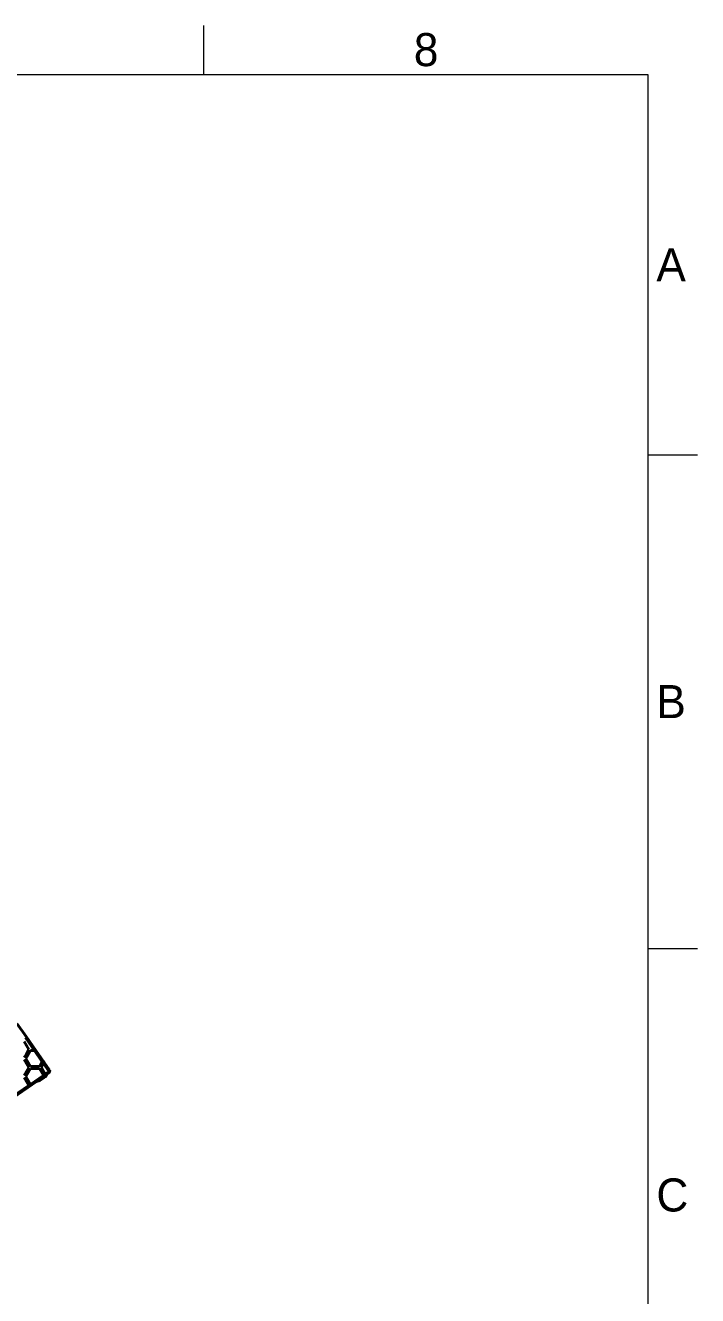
# Model space of a CAD drawing. Header units: millimetres. Extents: x 15 to 415, y 5 to 292.
# Drawn here: x 346.9 to 415, y 163.3 to 292 of the extents above; entities that cross this region are included whole.
import ezdxf

# ---------------------------------------------------------------- set-up
doc = ezdxf.new("R2010")
doc.units = ezdxf.units.MM
doc.layers.add('Border', color=7, linetype='Continuous')
doc.layers.add('Geometries', color=7, linetype='Continuous')
doc.styles.add('Shapr0', font='txt', dxfattribs={"height": 3.3495})

msp = doc.modelspace()

# ---------------------------------------------------------------- linework, layer by layer
at = {"layer": 'Border', "linetype": 'Continuous', "lineweight": 15}
for p, q in [((365, 287), (365, 292)), ((410, 287), (20, 287)), ((410, 10), (410, 287)), ((410, 248.5), (415, 248.5)), ((410, 198.5), (415, 198.5))]:
    msp.add_line(p, q, dxfattribs=at)
at = {"layer": 'Geometries', "linetype": 'Continuous', "lineweight": 40}
for p, q in [((346.0585, 190.8963), (346.9813, 189.5784)), ((346.9813, 189.5784), (346.9122, 189.4592)), ((347.8227, 188.1588), (346.9122, 189.4592)), ((346.9813, 189.5784), (347.9753, 188.1588)), ((347.2704, 188.2526), (346.7961, 189.0713)), ((347.2704, 188.2526), (347.0071, 187.798)), ((347.4328, 188.1588), (347.1257, 187.6287)), ((347.8227, 188.1588), (347.4328, 188.1588)), ((348.6239, 187.0145), (347.8227, 188.1588)), ((347.8227, 188.1588), (347.9753, 188.1588)), ((347.9753, 188.1588), (349.3681, 186.1696)), ((346.9418, 187.6854), (346.7961, 187.4338)), ((346.7961, 187.2463), (347.2704, 186.4275)), ((347.0071, 187.798), (346.9418, 187.6854)), ((346.9585, 187.34), (347.0642, 187.5226)), ((347.4328, 186.5213), (346.9585, 187.34)), ((347.1257, 187.6287), (347.0642, 187.5226)), ((348.4309, 186.6796), (348.3396, 186.5213)), ((348.6239, 187.0145), (348.4309, 186.6797)), ((348.4309, 186.6797), (348.4309, 186.6796)), ((348.5496, 186.5102), (348.7426, 186.845)), ((348.6893, 187.128), (348.6239, 187.0145)), ((348.808, 186.9585), (348.6893, 187.128)), ((348.7426, 186.845), (348.808, 186.9585)), ((349.3076, 186.0381), (348.7426, 186.845)), ((347.2704, 186.4275), (346.7961, 185.6088)), ((347.2667, 184.609), (346.7961, 185.4213)), ((346.9585, 185.515), (347.4328, 186.3338)), ((346.9585, 185.515), (347.4208, 184.7169)), ((347.4208, 184.7169), (348.7394, 185.6402)), ((348.3396, 186.5213), (347.4328, 186.5213)), ((347.4328, 186.3338), (348.3396, 186.3338)), ((348.6481, 185.4695), (348.1758, 185.1387)), ((348.7324, 185.6523), (348.3396, 186.3338)), ((348.8181, 185.4296), (348.378, 185.1214)), ((348.502, 186.4275), (348.5496, 186.5101)), ((348.8936, 185.7481), (348.502, 186.4275)), ((348.5496, 186.5102), (348.5496, 186.5101)), ((348.7832, 185.5641), (348.6481, 185.4695)), ((348.7394, 185.6402), (348.7324, 185.6523)), ((348.7394, 185.6402), (348.7832, 185.5641)), ((348.7832, 185.5641), (348.8809, 185.6324)), ((348.8181, 185.4296), (348.9111, 185.4947)), ((348.8623, 185.5874), (349.0077, 185.7158)), ((348.8809, 185.6324), (348.9374, 185.672)), ((348.8936, 185.7481), (349.3076, 186.0381)), ((348.9374, 185.672), (348.8936, 185.7481)), ((348.9237, 185.5036), (348.9111, 185.4947)), ((349.0082, 185.7215), (348.9374, 185.672)), ((348.9987, 185.6039), (349.0794, 185.7631)), ((349.0077, 185.7158), (349.0324, 185.7376)), ((349.1244, 185.803), (349.0082, 185.7215)), ((349.1255, 185.8028), (349.0324, 185.7376)), ((349.2108, 185.8595), (349.0794, 185.7631)), ((349.3287, 185.946), (349.1244, 185.803)), ((349.1244, 185.803), (349.1255, 185.8028)), ((349.1255, 185.8028), (349.208, 185.8605)), ((349.208, 185.8605), (349.302, 185.9264)), ((349.2108, 185.8595), (349.208, 185.8605)), ((349.2108, 185.8595), (349.302, 185.9264)), ((349.302, 185.9264), (349.3384, 185.9518)), ((349.3438, 186.0317), (349.3076, 186.0381)), ((349.3438, 186.0317), (349.3287, 185.946)), ((349.3384, 185.9518), (349.3753, 186.1594)), ((349.3681, 186.1696), (349.3438, 186.0317)), ((349.3681, 186.1696), (349.3753, 186.1594)), ((348.0249, 185.0268), (345.2924, 183.1135)), ((346.0882, 183.7838), (347.2667, 184.609)), ((347.1751, 184.438), (346.2408, 183.7838)), ((347.1751, 184.438), (347.5439, 184.6963)), ((347.2704, 184.6025), (347.1751, 184.438)), ((347.2667, 184.609), (347.2704, 184.6025)), ((347.4328, 184.6963), (347.4208, 184.7169)), ((347.5439, 184.6963), (347.4328, 184.6963)), ((347.5439, 184.6963), (348.1758, 185.1387)), ((348.0249, 185.0268), (348.378, 185.1214))]:
    msp.add_line(p, q, dxfattribs=at)
for centre, radius, start, end in [((348.5842, 185.839), 0.375, 279.822283, 317.868887), ((348.663, 185.771), 0.375, 294.435084, 333.526593), ((348.6214, 185.746), 0.3875, 321.267731, 355.52943)]:
    msp.add_arc(centre, radius, start, end, dxfattribs=at)

# ---------------------------------------------------------------- texts
at = {"layer": 'Border', "linetype": 'Continuous', "lineweight": 15, "char_height": 3.3495, "width": 3.3495, "style": 'Shapr0'}
for s, insert, attachment_point in [('8', (387.5, 287.8252), 8), ('A', (410.8252, 267.75), 4), ('B', (410.8252, 223.5), 4), ('C', (410.8252, 173.5), 4)]:
    msp.add_mtext(s, dxfattribs=dict(at, insert=insert, attachment_point=attachment_point))

doc.saveas('drawing.dxf')
